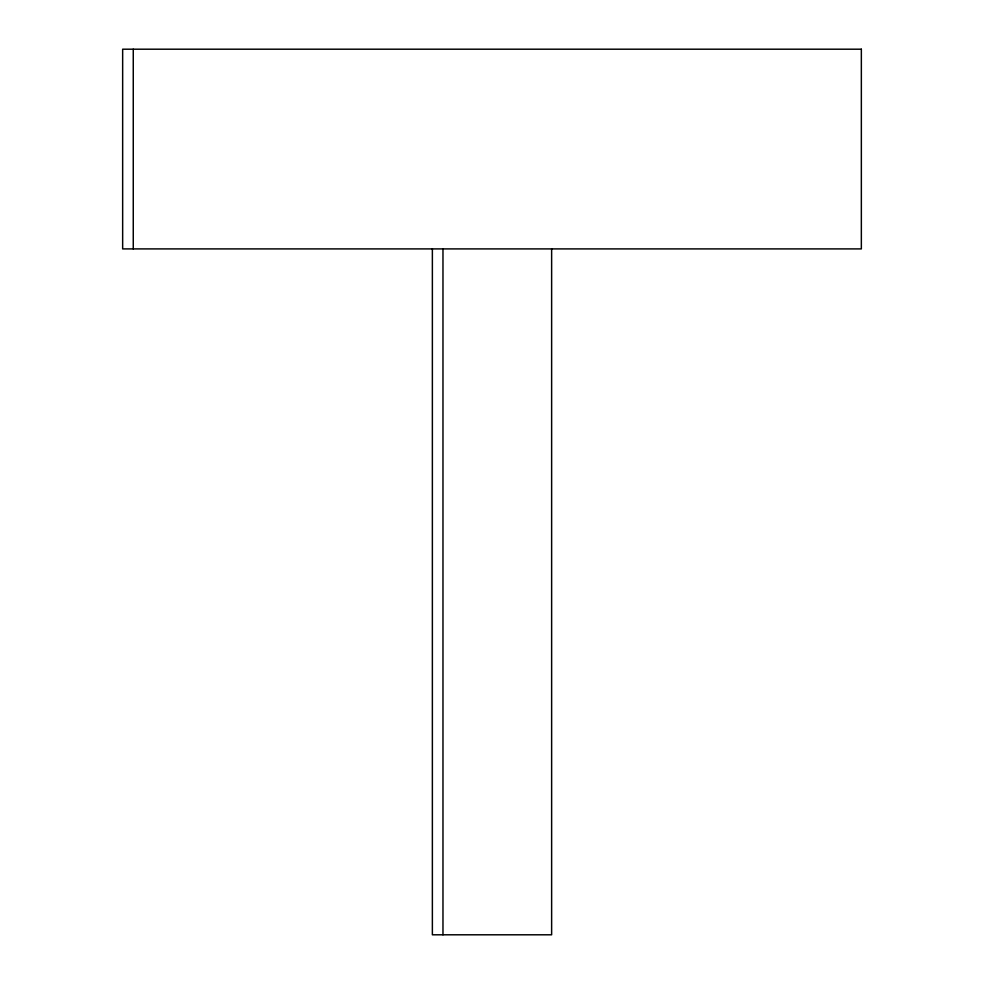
<?xml version="1.0" encoding="UTF-8"?>
<svg xmlns="http://www.w3.org/2000/svg" width="984" height="984" viewBox="0 0 984 984"><rect width="100%" height="100%" fill="white"/><g stroke="black" fill="none" stroke-linecap="round" stroke-linejoin="round"><path stroke-width="1.48" d="M551.63 248.903L551.63 934.8L432.37 934.8L432.37 248.903M442.972 248.903L442.972 934.8M133.258 49.2L133.258 248.903M861.344 49.2L122.656 49.2L122.656 248.903L861.344 248.903L861.344 49.2"/></g></svg>
